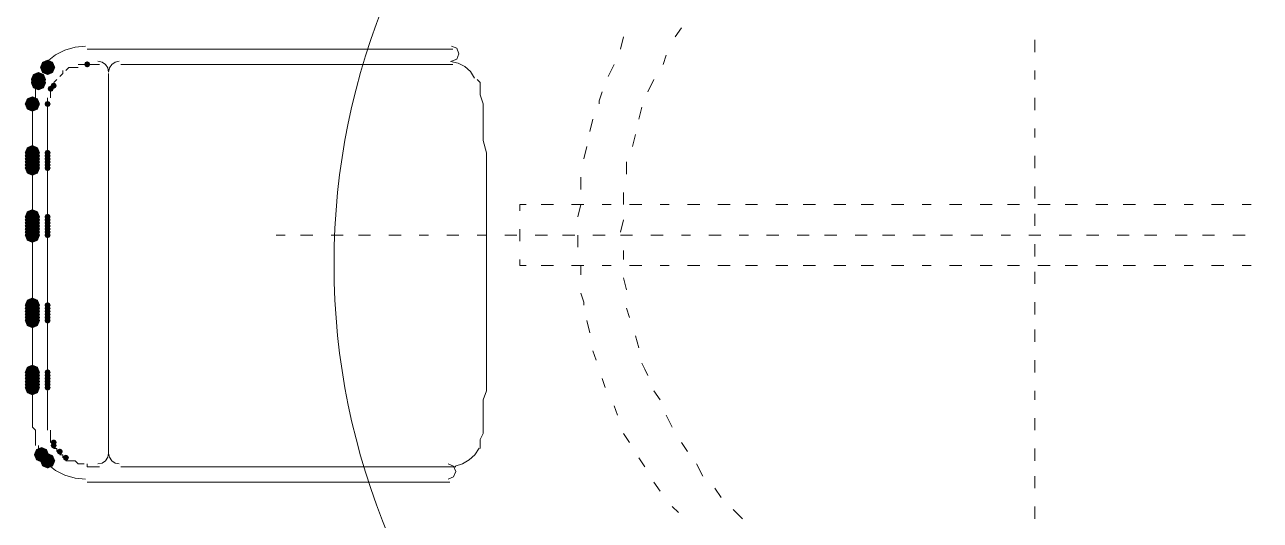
# Model space of a CAD drawing. Extents: x 185064 to 343242, y -369192 to -264966.
# Drawn here: x 195360 to 196641, y -305995 to -305481 of the extents above; entities that cross this region are included whole.
import ezdxf

# ---------------------------------------------------------------- set-up
doc = ezdxf.new("R2010")
doc.units = 0

# ---------------------------------------------------------------- blocks, each defined once
blk = doc.blocks.new('aertaser')
h = blk.add_hatch(color=3)
h.dxf.hatch_style = 2
h.paths.add_polyline_path([(192704.8, -305635), (192702.4, -305640.6), (192696.9, -305642.9), (192691.3, -305640.6), (192689, -305635), (192691.3, -305629.4), (192696.9, -305627.1), (192702.4, -305629.4)])
h = blk.add_hatch(color=3)
h.dxf.hatch_style = 2
h.paths.add_polyline_path([(192741.1, -305631.9), (192740.1, -305634.1), (192737.9, -305635), (192735.7, -305634.1), (192734.8, -305631.9), (192735.7, -305629.6), (192737.9, -305628.7), (192740.1, -305629.6)])
h = blk.add_hatch(color=3)
h.dxf.hatch_style = 2
h.paths.add_polyline_path([(192695.3, -305647.6), (192693, -305653.2), (192687.4, -305655.5), (192681.8, -305653.2), (192679.5, -305647.6), (192681.8, -305642.1), (192687.4, -305639.8), (192693, -305642.1)])
h = blk.add_hatch(color=3)
h.dxf.hatch_style = 2
h.paths.add_polyline_path([(192695.3, -305650.8), (192693, -305656.4), (192687.4, -305658.7), (192681.8, -305656.4), (192679.5, -305650.8), (192681.8, -305645.2), (192687.4, -305642.9), (192693, -305645.2)])
h = blk.add_hatch(color=3)
h.dxf.hatch_style = 2
h.paths.add_polyline_path([(192703.2, -305657.1), (192702.3, -305659.4), (192700, -305660.3), (192697.8, -305659.4), (192696.9, -305657.1), (192697.8, -305654.9), (192700, -305654), (192702.3, -305654.9)])
h = blk.add_hatch(color=3)
h.dxf.hatch_style = 2
h.paths.add_polyline_path([(192706.3, -305654), (192705.4, -305656.2), (192703.2, -305657.1), (192701, -305656.2), (192700, -305654), (192701, -305651.7), (192703.2, -305650.8), (192705.4, -305651.7)])
h = blk.add_hatch(color=3)
h.dxf.hatch_style = 2
h.paths.add_polyline_path([(192689, -305672.9), (192686.7, -305678.5), (192681.1, -305680.8), (192675.5, -305678.5), (192673.2, -305672.9), (192675.5, -305667.3), (192681.1, -305665), (192686.7, -305667.3)])
h = blk.add_hatch(color=3)
h.dxf.hatch_style = 2
h.paths.add_polyline_path([(192700, -305672.9), (192699.1, -305675.1), (192696.9, -305676.1), (192694.6, -305675.1), (192693.7, -305672.9), (192694.6, -305670.7), (192696.9, -305669.8), (192699.1, -305670.7)])
h = blk.add_hatch(color=3)
h.dxf.hatch_style = 2
h.paths.add_polyline_path([(192689, -305723.4), (192686.7, -305729), (192681.1, -305731.3), (192675.5, -305729), (192673.2, -305723.4), (192675.5, -305717.9), (192681.1, -305715.5), (192686.7, -305717.9)])
h = blk.add_hatch(color=3)
h.dxf.hatch_style = 2
h.paths.add_polyline_path([(192689, -305726.6), (192686.7, -305732.2), (192681.1, -305734.5), (192675.5, -305732.2), (192673.2, -305726.6), (192675.5, -305721), (192681.1, -305718.7), (192686.7, -305721)])
h = blk.add_hatch(color=3)
h.dxf.hatch_style = 2
h.paths.add_polyline_path([(192689, -305729.8), (192686.7, -305735.3), (192681.1, -305737.6), (192675.5, -305735.3), (192673.2, -305729.8), (192675.5, -305724.2), (192681.1, -305721.9), (192686.7, -305724.2)])
h = blk.add_hatch(color=3)
h.dxf.hatch_style = 2
h.paths.add_polyline_path([(192689, -305732.9), (192686.7, -305738.5), (192681.1, -305740.8), (192675.5, -305738.5), (192673.2, -305732.9), (192675.5, -305727.3), (192681.1, -305725), (192686.7, -305727.3)])
h = blk.add_hatch(color=3)
h.dxf.hatch_style = 2
h.paths.add_polyline_path([(192700, -305723.4), (192699.1, -305725.7), (192696.9, -305726.6), (192694.6, -305725.7), (192693.7, -305723.4), (192694.6, -305721.2), (192696.9, -305720.3), (192699.1, -305721.2)])
h = blk.add_hatch(color=3)
h.dxf.hatch_style = 2
h.paths.add_polyline_path([(192700, -305726.6), (192699.1, -305728.8), (192696.9, -305729.8), (192694.6, -305728.8), (192693.7, -305726.6), (192694.6, -305724.4), (192696.9, -305723.4), (192699.1, -305724.4)])
h = blk.add_hatch(color=3)
h.dxf.hatch_style = 2
h.paths.add_polyline_path([(192689, -305736.1), (192686.7, -305741.6), (192681.1, -305744), (192675.5, -305741.6), (192673.2, -305736.1), (192675.5, -305730.5), (192681.1, -305728.2), (192686.7, -305730.5)])
h = blk.add_hatch(color=3)
h.dxf.hatch_style = 2
h.paths.add_polyline_path([(192689, -305739.2), (192686.7, -305744.8), (192681.1, -305747.1), (192675.5, -305744.8), (192673.2, -305739.2), (192675.5, -305733.7), (192681.1, -305731.3), (192686.7, -305733.7)])
h = blk.add_hatch(color=3)
h.dxf.hatch_style = 2
h.paths.add_polyline_path([(192700, -305729.8), (192699.1, -305732), (192696.9, -305732.9), (192694.6, -305732), (192693.7, -305729.8), (192694.6, -305727.5), (192696.9, -305726.6), (192699.1, -305727.5)])
h = blk.add_hatch(color=3)
h.dxf.hatch_style = 2
h.paths.add_polyline_path([(192700, -305732.9), (192699.1, -305735.1), (192696.9, -305736.1), (192694.6, -305735.1), (192693.7, -305732.9), (192694.6, -305730.7), (192696.9, -305729.8), (192699.1, -305730.7)])
h = blk.add_hatch(color=3)
h.dxf.hatch_style = 2
h.paths.add_polyline_path([(192700, -305736.1), (192699.1, -305738.3), (192696.9, -305739.2), (192694.6, -305738.3), (192693.7, -305736.1), (192694.6, -305733.8), (192696.9, -305732.9), (192699.1, -305733.8)])
h = blk.add_hatch(color=3)
h.dxf.hatch_style = 2
h.paths.add_polyline_path([(192700, -305739.2), (192699.1, -305741.5), (192696.9, -305742.4), (192694.6, -305741.5), (192693.7, -305739.2), (192694.6, -305737), (192696.9, -305736.1), (192699.1, -305737)])
h = blk.add_hatch(color=3)
h.dxf.hatch_style = 2
h.paths.add_polyline_path([(192689, -305789.8), (192686.7, -305795.3), (192681.1, -305797.6), (192675.5, -305795.3), (192673.2, -305789.8), (192675.5, -305784.2), (192681.1, -305781.9), (192686.7, -305784.2)])
h = blk.add_hatch(color=3)
h.dxf.hatch_style = 2
h.paths.add_polyline_path([(192689, -305792.9), (192686.7, -305798.5), (192681.1, -305800.8), (192675.5, -305798.5), (192673.2, -305792.9), (192675.5, -305787.3), (192681.1, -305785), (192686.7, -305787.3)])
h = blk.add_hatch(color=3)
h.dxf.hatch_style = 2
h.paths.add_polyline_path([(192689, -305796.1), (192686.7, -305801.6), (192681.1, -305804), (192675.5, -305801.6), (192673.2, -305796.1), (192675.5, -305790.5), (192681.1, -305788.2), (192686.7, -305790.5)])
h = blk.add_hatch(color=3)
h.dxf.hatch_style = 2
h.paths.add_polyline_path([(192700, -305789.8), (192699.1, -305792), (192696.9, -305792.9), (192694.6, -305792), (192693.7, -305789.8), (192694.6, -305787.5), (192696.9, -305786.6), (192699.1, -305787.5)])
h = blk.add_hatch(color=3)
h.dxf.hatch_style = 2
h.paths.add_polyline_path([(192689, -305799.2), (192686.7, -305804.8), (192681.1, -305807.1), (192675.5, -305804.8), (192673.2, -305799.2), (192675.5, -305793.7), (192681.1, -305791.3), (192686.7, -305793.7)])
h = blk.add_hatch(color=3)
h.dxf.hatch_style = 2
h.paths.add_polyline_path([(192689, -305802.4), (192686.7, -305808), (192681.1, -305810.3), (192675.5, -305808), (192673.2, -305802.4), (192675.5, -305796.8), (192681.1, -305794.5), (192686.7, -305796.8)])
h = blk.add_hatch(color=3)
h.dxf.hatch_style = 2
h.paths.add_polyline_path([(192689, -305805.5), (192686.7, -305811.1), (192681.1, -305813.4), (192675.5, -305811.1), (192673.2, -305805.5), (192675.5, -305800), (192681.1, -305797.6), (192686.7, -305800)])
h = blk.add_hatch(color=3)
h.dxf.hatch_style = 2
h.paths.add_polyline_path([(192689, -305808.7), (192686.7, -305814.3), (192681.1, -305816.6), (192675.5, -305814.3), (192673.2, -305808.7), (192675.5, -305803.1), (192681.1, -305800.8), (192686.7, -305803.1)])
h = blk.add_hatch(color=3)
h.dxf.hatch_style = 2
h.paths.add_polyline_path([(192700, -305792.9), (192699.1, -305795.1), (192696.9, -305796.1), (192694.6, -305795.1), (192693.7, -305792.9), (192694.6, -305790.7), (192696.9, -305789.8), (192699.1, -305790.7)])
h = blk.add_hatch(color=3)
h.dxf.hatch_style = 2
h.paths.add_polyline_path([(192700, -305796.1), (192699.1, -305798.3), (192696.9, -305799.2), (192694.6, -305798.3), (192693.7, -305796.1), (192694.6, -305793.8), (192696.9, -305792.9), (192699.1, -305793.8)])
h = blk.add_hatch(color=3)
h.dxf.hatch_style = 2
h.paths.add_polyline_path([(192700, -305799.2), (192699.1, -305801.5), (192696.9, -305802.4), (192694.6, -305801.5), (192693.7, -305799.2), (192694.6, -305797), (192696.9, -305796.1), (192699.1, -305797)])
h = blk.add_hatch(color=3)
h.dxf.hatch_style = 2
h.paths.add_polyline_path([(192700, -305802.4), (192699.1, -305804.6), (192696.9, -305805.5), (192694.6, -305804.6), (192693.7, -305802.4), (192694.6, -305800.2), (192696.9, -305799.2), (192699.1, -305800.2)])
h = blk.add_hatch(color=3)
h.dxf.hatch_style = 2
h.paths.add_polyline_path([(192700, -305805.5), (192699.1, -305807.8), (192696.9, -305808.7), (192694.6, -305807.8), (192693.7, -305805.5), (192694.6, -305803.3), (192696.9, -305802.4), (192699.1, -305803.3)])
h = blk.add_hatch(color=3)
h.dxf.hatch_style = 2
h.paths.add_polyline_path([(192700, -305808.7), (192699.1, -305810.9), (192696.9, -305811.9), (192694.6, -305810.9), (192693.7, -305808.7), (192694.6, -305806.5), (192696.9, -305805.5), (192699.1, -305806.5)])
h = blk.add_hatch(color=3)
h.dxf.hatch_style = 2
h.paths.add_polyline_path([(192689, -305881.3), (192686.7, -305886.9), (192681.1, -305889.2), (192675.5, -305886.9), (192673.2, -305881.3), (192675.5, -305875.8), (192681.1, -305873.4), (192686.7, -305875.8)])
h = blk.add_hatch(color=3)
h.dxf.hatch_style = 2
h.paths.add_polyline_path([(192689, -305884.5), (192686.7, -305890.1), (192681.1, -305892.4), (192675.5, -305890.1), (192673.2, -305884.5), (192675.5, -305878.9), (192681.1, -305876.6), (192686.7, -305878.9)])
h = blk.add_hatch(color=3)
h.dxf.hatch_style = 2
h.paths.add_polyline_path([(192700, -305881.3), (192699.1, -305883.6), (192696.9, -305884.5), (192694.6, -305883.6), (192693.7, -305881.3), (192694.6, -305879.1), (192696.9, -305878.2), (192699.1, -305879.1)])
h = blk.add_hatch(color=3)
h.dxf.hatch_style = 2
h.paths.add_polyline_path([(192689, -305887.6), (192686.7, -305893.2), (192681.1, -305895.5), (192675.5, -305893.2), (192673.2, -305887.6), (192675.5, -305882.1), (192681.1, -305879.8), (192686.7, -305882.1)])
h = blk.add_hatch(color=3)
h.dxf.hatch_style = 2
h.paths.add_polyline_path([(192689, -305890.8), (192686.7, -305896.4), (192681.1, -305898.7), (192675.5, -305896.4), (192673.2, -305890.8), (192675.5, -305885.2), (192681.1, -305882.9), (192686.7, -305885.2)])
h = blk.add_hatch(color=3)
h.dxf.hatch_style = 2
h.paths.add_polyline_path([(192689, -305894), (192686.7, -305899.5), (192681.1, -305901.9), (192675.5, -305899.5), (192673.2, -305894), (192675.5, -305888.4), (192681.1, -305886.1), (192686.7, -305888.4)])
h = blk.add_hatch(color=3)
h.dxf.hatch_style = 2
h.paths.add_polyline_path([(192689, -305897.1), (192686.7, -305902.7), (192681.1, -305905), (192675.5, -305902.7), (192673.2, -305897.1), (192675.5, -305891.5), (192681.1, -305889.2), (192686.7, -305891.5)])
h = blk.add_hatch(color=3)
h.dxf.hatch_style = 2
h.paths.add_polyline_path([(192700, -305884.5), (192699.1, -305886.7), (192696.9, -305887.6), (192694.6, -305886.7), (192693.7, -305884.5), (192694.6, -305882.3), (192696.9, -305881.3), (192699.1, -305882.3)])
h = blk.add_hatch(color=3)
h.dxf.hatch_style = 2
h.paths.add_polyline_path([(192700, -305887.6), (192699.1, -305889.9), (192696.9, -305890.8), (192694.6, -305889.9), (192693.7, -305887.6), (192694.6, -305885.4), (192696.9, -305884.5), (192699.1, -305885.4)])
h = blk.add_hatch(color=3)
h.dxf.hatch_style = 2
h.paths.add_polyline_path([(192700, -305890.8), (192699.1, -305893), (192696.9, -305894), (192694.6, -305893), (192693.7, -305890.8), (192694.6, -305888.6), (192696.9, -305887.6), (192699.1, -305888.6)])
h = blk.add_hatch(color=3)
h.dxf.hatch_style = 2
h.paths.add_polyline_path([(192700, -305894), (192699.1, -305896.2), (192696.9, -305897.1), (192694.6, -305896.2), (192693.7, -305894), (192694.6, -305891.7), (192696.9, -305890.8), (192699.1, -305891.7)])
h = blk.add_hatch(color=3)
h.dxf.hatch_style = 2
h.paths.add_polyline_path([(192700, -305897.1), (192699.1, -305899.4), (192696.9, -305900.3), (192694.6, -305899.4), (192693.7, -305897.1), (192694.6, -305894.9), (192696.9, -305894), (192699.1, -305894.9)])
h = blk.add_hatch(color=3)
h.dxf.hatch_style = 2
h.paths.add_polyline_path([(192689, -305950.8), (192686.7, -305956.4), (192681.1, -305958.7), (192675.5, -305956.4), (192673.2, -305950.8), (192675.5, -305945.2), (192681.1, -305942.9), (192686.7, -305945.2)])
h = blk.add_hatch(color=3)
h.dxf.hatch_style = 2
h.paths.add_polyline_path([(192689, -305954), (192686.7, -305959.5), (192681.1, -305961.9), (192675.5, -305959.5), (192673.2, -305954), (192675.5, -305948.4), (192681.1, -305946.1), (192686.7, -305948.4)])
h = blk.add_hatch(color=3)
h.dxf.hatch_style = 2
h.paths.add_polyline_path([(192689, -305957.1), (192686.7, -305962.7), (192681.1, -305965), (192675.5, -305962.7), (192673.2, -305957.1), (192675.5, -305951.5), (192681.1, -305949.2), (192686.7, -305951.5)])
h = blk.add_hatch(color=3)
h.dxf.hatch_style = 2
h.paths.add_polyline_path([(192689, -305960.3), (192686.7, -305965.9), (192681.1, -305968.2), (192675.5, -305965.9), (192673.2, -305960.3), (192675.5, -305954.7), (192681.1, -305952.4), (192686.7, -305954.7)])
h = blk.add_hatch(color=3)
h.dxf.hatch_style = 2
h.paths.add_polyline_path([(192689, -305963.4), (192686.7, -305969), (192681.1, -305971.3), (192675.5, -305969), (192673.2, -305963.4), (192675.5, -305957.9), (192681.1, -305955.5), (192686.7, -305957.9)])
h = blk.add_hatch(color=3)
h.dxf.hatch_style = 2
h.paths.add_polyline_path([(192700, -305950.8), (192699.1, -305953), (192696.9, -305954), (192694.6, -305953), (192693.7, -305950.8), (192694.6, -305948.6), (192696.9, -305947.6), (192699.1, -305948.6)])
h = blk.add_hatch(color=3)
h.dxf.hatch_style = 2
h.paths.add_polyline_path([(192700, -305954), (192699.1, -305956.2), (192696.9, -305957.1), (192694.6, -305956.2), (192693.7, -305954), (192694.6, -305951.7), (192696.9, -305950.8), (192699.1, -305951.7)])
h = blk.add_hatch(color=3)
h.dxf.hatch_style = 2
h.paths.add_polyline_path([(192700, -305957.1), (192699.1, -305959.4), (192696.9, -305960.3), (192694.6, -305959.4), (192693.7, -305957.1), (192694.6, -305954.9), (192696.9, -305954), (192699.1, -305954.9)])
h = blk.add_hatch(color=3)
h.dxf.hatch_style = 2
h.paths.add_polyline_path([(192689, -305966.6), (192686.7, -305972.2), (192681.1, -305974.5), (192675.5, -305972.2), (192673.2, -305966.6), (192675.5, -305961), (192681.1, -305958.7), (192686.7, -305961)])
h = blk.add_hatch(color=3)
h.dxf.hatch_style = 2
h.paths.add_polyline_path([(192700, -305960.3), (192699.1, -305962.5), (192696.9, -305963.4), (192694.6, -305962.5), (192693.7, -305960.3), (192694.6, -305958.1), (192696.9, -305957.1), (192699.1, -305958.1)])
h = blk.add_hatch(color=3)
h.dxf.hatch_style = 2
h.paths.add_polyline_path([(192700, -305963.4), (192699.1, -305965.7), (192696.9, -305966.6), (192694.6, -305965.7), (192693.7, -305963.4), (192694.6, -305961.2), (192696.9, -305960.3), (192699.1, -305961.2)])
h = blk.add_hatch(color=3)
h.dxf.hatch_style = 2
h.paths.add_polyline_path([(192700, -305966.6), (192699.1, -305968.8), (192696.9, -305969.8), (192694.6, -305968.8), (192693.7, -305966.6), (192694.6, -305964.4), (192696.9, -305963.4), (192699.1, -305964.4)])
h = blk.add_hatch(color=3)
h.dxf.hatch_style = 2
h.paths.add_polyline_path([(192698.4, -306036.1), (192696.1, -306041.6), (192690.6, -306044), (192685, -306041.6), (192682.7, -306036.1), (192685, -306030.5), (192690.6, -306028.2), (192696.1, -306030.5)])
h = blk.add_hatch(color=3)
h.dxf.hatch_style = 2
h.paths.add_polyline_path([(192706.3, -306023.4), (192705.4, -306025.7), (192703.2, -306026.6), (192701, -306025.7), (192700, -306023.4), (192701, -306021.2), (192703.2, -306020.3), (192705.4, -306021.2)])
h = blk.add_hatch(color=3)
h.dxf.hatch_style = 2
h.paths.add_polyline_path([(192706.3, -306026.6), (192705.4, -306028.8), (192703.2, -306029.8), (192701, -306028.8), (192700, -306026.6), (192701, -306024.4), (192703.2, -306023.4), (192705.4, -306024.4)])
h = blk.add_hatch(color=3)
h.dxf.hatch_style = 2
h.paths.add_polyline_path([(192712.7, -306032.9), (192711.7, -306035.1), (192709.5, -306036.1), (192707.3, -306035.1), (192706.3, -306032.9), (192707.3, -306030.7), (192709.5, -306029.8), (192711.7, -306030.7)])
h = blk.add_hatch(color=3)
h.dxf.hatch_style = 2
h.paths.add_polyline_path([(192704.8, -306042.4), (192702.4, -306048), (192696.9, -306050.3), (192691.3, -306048), (192689, -306042.4), (192691.3, -306036.8), (192696.9, -306034.5), (192702.4, -306036.8)])
h = blk.add_hatch(color=3)
h.dxf.hatch_style = 2
h.paths.add_polyline_path([(192719, -306039.2), (192718, -306041.5), (192715.8, -306042.4), (192713.6, -306041.5), (192712.7, -306039.2), (192713.6, -306037), (192715.8, -306036.1), (192718, -306037)])
at = {"color": 3, "lineweight": 0}
for points in [[(193353.7, -305594), (193347.4, -305603.4)], [(193293.7, -305603.4), (193290.6, -305616.1)], [(193720, -305606.6), (193720, -305619.2)], [(192736.3, -305612.9), (192725.3, -305614), (192714.8, -305617), (192705.1, -305622), (192696.3, -305628.8)], [(192737.9, -305616.1), (193116.9, -305616.1)], [(193115.3, -305628.7), (193120.9, -305626.4), (193123.2, -305620.8), (193120.9, -305615.2), (193115.3, -305612.9)], [(193337.9, -305622.4), (193334.8, -305631.9)], [(192696.9, -305631.9), (192700, -305631.9)], [(192715.8, -305638.2), (192719, -305635), (192722.1, -305635), (192725.3, -305635), (192728.4, -305635)], [(192728.4, -305631.9), (192731.6, -305631.9), (192734.8, -305631.9)], [(192737.9, -305631.9), (192750.6, -305631.9)], [(192760, -305639.8), (192759.2, -305635.5), (192756.8, -305631.9), (192753.3, -305629.6), (192749, -305628.7)], [(192771.1, -305628.7), (192766.8, -305629.6), (192763.3, -305631.9), (192760.9, -305635.5), (192760, -305639.8)], [(192772.7, -305631.9), (193116.9, -305631.9)], [(193139.3, -305646.1), (193135.1, -305639.3), (193129.3, -305634.1), (193122.3, -305630.5), (193114.5, -305628.8)], [(193284.2, -305631.9), (193277.9, -305644.5)], [(192687.4, -305644.5), (192690.6, -305644.5), (192690.6, -305641.3)], [(192693.7, -305641.3), (192693.7, -305638.2)], [(192703.2, -305650.8), (192706.3, -305647.6)], [(192709.5, -305644.5), (192712.7, -305641.3), (192712.7, -305638.2)], [(192760, -305641.3), (192760, -305840.3)], [(193142.1, -305647.6), (193145.3, -305650.8), (193145.3, -305654), (193145.3, -305657.1), (193145.3, -305663.4), (193148.4, -305672.9), (193148.4, -305679.2), (193148.4, -305688.7), (193148.4, -305698.2), (193148.4, -305710.8), (193151.6, -305723.4), (193151.6, -305736.1), (193151.6, -305748.7), (193151.6, -305764.5), (193151.6, -305777.1), (193151.6, -305792.9), (193151.6, -305808.7), (193151.6, -305824.5), (193151.6, -305840.3), (193151.6, -305856.1), (193151.6, -305871.9), (193151.6, -305887.6), (193151.6, -305900.3), (193151.6, -305916.1), (193151.6, -305928.7), (193151.6, -305944.5), (193151.6, -305957.1), (193151.6, -305969.8), (193148.4, -305979.2), (193148.4, -305988.7), (193148.4, -305998.2), (193148.4, -306007.6), (193148.4, -306014), (193145.3, -306020.3), (193145.3, -306023.4), (193145.3, -306026.6), (193145.3, -306029.8)], [(193325.3, -305647.6), (193319, -305660.3)], [(193720, -305638.2), (193720, -305647.6)], [(192681.1, -305672.9), (192681.1, -305669.8), (192684.2, -305666.6), (192684.2, -305663.4), (192684.2, -305660.3), (192684.2, -305657.1), (192684.2, -305654), (192684.2, -305650.8)], [(192700, -305666.6), (192700, -305663.4), (192700, -305660.3)], [(193271.6, -305660.3), (193268.4, -305669.8), (193268.4, -305672.9)], [(192696.9, -305672.9), (192696.9, -305669.8), (192696.9, -305666.6)], [(193720, -305666.6), (193720, -305679.2)], [(192681.1, -305676.1), (192681.1, -305679.2), (192681.1, -305682.4), (192681.1, -305685.5), (192681.1, -305688.7), (192681.1, -305691.9), (192681.1, -305695), (192681.1, -305698.2), (192681.1, -305701.3), (192681.1, -305704.5), (192681.1, -305707.6), (192681.1, -305710.8), (192681.1, -305714), (192681.1, -305717.1), (192681.1, -305720.3)], [(192696.9, -305676.1), (192696.9, -305679.2), (192696.9, -305682.4), (192696.9, -305685.5), (192696.9, -305688.7), (192696.9, -305691.9), (192696.9, -305695), (192696.9, -305698.2), (192696.9, -305701.3), (192696.9, -305704.5), (192696.9, -305707.6), (192696.9, -305710.8), (192696.9, -305714), (192696.9, -305717.1), (192696.9, -305720.3)], [(193312.7, -305676.1), (193309.5, -305688.7)], [(193262.1, -305688.7), (193259, -305701.3)], [(193720, -305698.2), (193720, -305707.6)], [(193306.3, -305704.5), (193303.2, -305717.1)], [(193255.8, -305717.1), (193252.7, -305729.8)], [(193296.9, -305732.9), (193296.9, -305739.2), (193296.9, -305745.5)], [(193720, -305726.6), (193720, -305739.2)], [(192681.1, -305742.4), (192681.1, -305745.5), (192681.1, -305748.7), (192681.1, -305751.9), (192681.1, -305755), (192681.1, -305758.2), (192681.1, -305761.3), (192681.1, -305764.5), (192681.1, -305767.6), (192681.1, -305770.8), (192681.1, -305774), (192681.1, -305777.1), (192681.1, -305780.3), (192681.1, -305783.4), (192681.1, -305786.6)], [(192696.9, -305742.4), (192696.9, -305745.5), (192696.9, -305748.7), (192696.9, -305751.9), (192696.9, -305755), (192696.9, -305758.2), (192696.9, -305761.3), (192696.9, -305764.5), (192696.9, -305767.6), (192696.9, -305770.8), (192696.9, -305774), (192696.9, -305777.1), (192696.9, -305780.3), (192696.9, -305783.4), (192696.9, -305786.6)], [(193249.5, -305748.7), (193249.5, -305761.3)], [(193720, -305758.2), (193720, -305770.8)], [(193293.7, -305764.5), (193293.7, -305777.1)], [(193192.7, -305777.1), (193186.3, -305777.1), (193186.3, -305783.4)], [(193221.1, -305777.1), (193208.4, -305777.1)], [(193252.7, -305777.1), (193240, -305777.1)], [(193249.5, -305777.1), (193246.3, -305789.8)], [(193281.1, -305777.1), (193271.6, -305777.1)], [(193312.7, -305777.1), (193300, -305777.1)], [(193341.1, -305777.1), (193331.6, -305777.1)], [(193372.7, -305777.1), (193360, -305777.1)], [(193404.2, -305777.1), (193391.6, -305777.1)], [(193432.7, -305777.1), (193420, -305777.1)], [(193464.2, -305777.1), (193451.6, -305777.1)], [(193492.7, -305777.1), (193480, -305777.1)], [(193524.2, -305777.1), (193511.6, -305777.1)], [(193552.7, -305777.1), (193540, -305777.1)], [(193584.2, -305777.1), (193571.6, -305777.1)], [(193612.7, -305777.1), (193603.2, -305777.1)], [(193644.2, -305777.1), (193631.6, -305777.1)], [(193675.8, -305777.1), (193663.2, -305777.1)], [(193704.2, -305777.1), (193691.6, -305777.1)], [(193720, -305786.6), (193720, -305799.2)], [(193735.8, -305777.1), (193723.2, -305777.1)], [(193764.2, -305777.1), (193751.6, -305777.1)], [(193795.8, -305777.1), (193783.2, -305777.1)], [(193824.2, -305777.1), (193811.6, -305777.1)], [(193855.8, -305777.1), (193843.2, -305777.1)], [(193884.2, -305777.1), (193874.8, -305777.1)], [(193915.8, -305777.1), (193903.2, -305777.1)], [(193944.2, -305777.1), (193934.8, -305777.1)], [(193186.3, -305802.4), (193186.3, -305815)], [(193293.7, -305792.9), (193290.6, -305805.5)], [(192681.1, -305811.9), (192681.1, -305815), (192681.1, -305818.2), (192681.1, -305821.3), (192681.1, -305824.5), (192681.1, -305827.6), (192681.1, -305830.8), (192681.1, -305834), (192681.1, -305837.1), (192681.1, -305840.3)], [(192696.9, -305811.9), (192696.9, -305815), (192696.9, -305818.2), (192696.9, -305821.3), (192696.9, -305824.5), (192696.9, -305827.6), (192696.9, -305830.8), (192696.9, -305834), (192696.9, -305837.1), (192696.9, -305840.3)], [(192943.2, -305808.7), (192933.7, -305808.7)], [(192971.6, -305808.7), (192959, -305808.7)], [(193003.2, -305808.7), (192990.6, -305808.7)], [(193031.6, -305808.7), (193019, -305808.7)], [(193063.2, -305808.7), (193050.6, -305808.7)], [(193091.6, -305808.7), (193082.1, -305808.7)], [(193123.2, -305808.7), (193110.6, -305808.7)], [(193151.6, -305808.7), (193142.1, -305808.7)], [(193183.2, -305808.7), (193170.6, -305808.7)], [(193214.8, -305808.7), (193202.1, -305808.7)], [(193243.2, -305808.7), (193230.6, -305808.7)], [(193246.3, -305808.7), (193246.3, -305821.3)], [(193274.8, -305808.7), (193262.1, -305808.7)], [(193303.2, -305808.7), (193290.6, -305808.7)], [(193334.8, -305808.7), (193322.1, -305808.7)], [(193363.2, -305808.7), (193353.7, -305808.7)], [(193394.8, -305808.7), (193382.1, -305808.7)], [(193423.2, -305808.7), (193413.7, -305808.7)], [(193454.8, -305808.7), (193442.1, -305808.7)], [(193486.3, -305808.7), (193473.7, -305808.7)], [(193514.8, -305808.7), (193502.1, -305808.7)], [(193546.3, -305808.7), (193533.7, -305808.7)], [(193574.8, -305808.7), (193562.1, -305808.7)], [(193606.3, -305808.7), (193593.7, -305808.7)], [(193634.8, -305808.7), (193622.1, -305808.7)], [(193666.3, -305808.7), (193653.7, -305808.7)], [(193694.8, -305808.7), (193685.3, -305808.7)], [(193726.3, -305808.7), (193713.7, -305808.7)], [(193757.9, -305808.7), (193745.3, -305808.7)], [(193786.3, -305808.7), (193773.7, -305808.7)], [(193817.9, -305808.7), (193805.3, -305808.7)], [(193846.3, -305808.7), (193833.7, -305808.7)], [(193877.9, -305808.7), (193865.3, -305808.7)], [(193906.3, -305808.7), (193893.7, -305808.7)], [(193937.9, -305808.7), (193925.3, -305808.7)], [(193293.7, -305824.5), (193293.7, -305834)], [(193720, -305818.2), (193720, -305830.8)], [(192681.1, -305878.2), (192681.1, -305875), (192681.1, -305871.9), (192681.1, -305868.7), (192681.1, -305865.5), (192681.1, -305862.4), (192681.1, -305859.2), (192681.1, -305856.1), (192681.1, -305852.9), (192681.1, -305849.8), (192681.1, -305846.6), (192681.1, -305843.4), (192681.1, -305840.3)], [(192696.9, -305878.2), (192696.9, -305875), (192696.9, -305871.9), (192696.9, -305868.7), (192696.9, -305865.5), (192696.9, -305862.4), (192696.9, -305859.2), (192696.9, -305856.1), (192696.9, -305852.9), (192696.9, -305849.8), (192696.9, -305846.6), (192696.9, -305843.4), (192696.9, -305840.3)], [(192760, -306036.1), (192760, -305840.3)], [(193186.3, -305834), (193186.3, -305840.3), (193192.7, -305840.3)], [(193208.4, -305840.3), (193221.1, -305840.3)], [(193240, -305840.3), (193252.7, -305840.3)], [(193249.5, -305840.3), (193249.5, -305849.8)], [(193271.6, -305840.3), (193281.1, -305840.3)], [(193300, -305840.3), (193312.7, -305840.3)], [(193331.6, -305840.3), (193341.1, -305840.3)], [(193360, -305840.3), (193372.7, -305840.3)], [(193391.6, -305840.3), (193404.2, -305840.3)], [(193420, -305840.3), (193432.7, -305840.3)], [(193451.6, -305840.3), (193464.2, -305840.3)], [(193480, -305840.3), (193492.7, -305840.3)], [(193511.6, -305840.3), (193524.2, -305840.3)], [(193540, -305840.3), (193552.7, -305840.3)], [(193571.6, -305840.3), (193584.2, -305840.3)], [(193603.2, -305840.3), (193612.7, -305840.3)], [(193631.6, -305840.3), (193644.2, -305840.3)], [(193663.2, -305840.3), (193675.8, -305840.3)], [(193691.6, -305840.3), (193704.2, -305840.3)], [(193723.2, -305840.3), (193735.8, -305840.3)], [(193751.6, -305840.3), (193764.2, -305840.3)], [(193783.2, -305840.3), (193795.8, -305840.3)], [(193811.6, -305840.3), (193824.2, -305840.3)], [(193843.2, -305840.3), (193855.8, -305840.3)], [(193874.8, -305840.3), (193884.2, -305840.3)], [(193903.2, -305840.3), (193915.8, -305840.3)], [(193934.8, -305840.3), (193944.2, -305840.3)], [(193293.7, -305852.9), (193296.9, -305865.5)], [(193720, -305846.6), (193720, -305859.2)], [(193249.5, -305868.7), (193252.7, -305878.2), (193252.7, -305881.3)], [(193720, -305878.2), (193720, -305890.8)], [(193296.9, -305884.5), (193300, -305894)], [(192681.1, -305947.6), (192681.1, -305944.5), (192681.1, -305941.3), (192681.1, -305938.2), (192681.1, -305935), (192681.1, -305931.9), (192681.1, -305928.7), (192681.1, -305925.5), (192681.1, -305922.4), (192681.1, -305919.2), (192681.1, -305916.1), (192681.1, -305912.9), (192681.1, -305909.8), (192681.1, -305906.6), (192681.1, -305903.4), (192681.1, -305900.3)], [(192696.9, -305947.6), (192696.9, -305944.5), (192696.9, -305941.3), (192696.9, -305938.2), (192696.9, -305935), (192696.9, -305931.9), (192696.9, -305928.7), (192696.9, -305925.5), (192696.9, -305922.4), (192696.9, -305919.2), (192696.9, -305916.1), (192696.9, -305912.9), (192696.9, -305909.8), (192696.9, -305906.6), (192696.9, -305903.4), (192696.9, -305900.3)], [(193255.8, -305897.1), (193259, -305909.8)], [(193306.3, -305912.9), (193309.5, -305925.5)], [(193720, -305906.6), (193720, -305919.2)], [(193262.1, -305928.7), (193265.3, -305938.2)], [(193312.7, -305941.3), (193315.8, -305947.6), (193319, -305954)], [(193720, -305938.2), (193720, -305950.8)], [(193271.6, -305957.1), (193274.8, -305966.6)], [(192681.1, -306004.5), (192681.1, -306001.3), (192681.1, -305998.2), (192681.1, -305995), (192681.1, -305991.9), (192681.1, -305988.7), (192681.1, -305985.5), (192681.1, -305982.4), (192681.1, -305979.2), (192681.1, -305976.1), (192681.1, -305972.9), (192681.1, -305969.8)], [(192696.9, -306004.5), (192696.9, -306001.3), (192696.9, -305998.2), (192696.9, -305995), (192696.9, -305991.9), (192696.9, -305988.7), (192696.9, -305985.5), (192696.9, -305982.4), (192696.9, -305979.2), (192696.9, -305976.1), (192696.9, -305972.9), (192696.9, -305969.8)], [(193325.3, -305969.8), (193331.6, -305979.2)], [(193720, -305969.8), (193720, -305979.2)], [(193284.2, -305985.5), (193287.4, -305995)], [(192684.2, -306026.6), (192684.2, -306023.4), (192684.2, -306020.3), (192684.2, -306017.1), (192684.2, -306014), (192684.2, -306010.8), (192681.1, -306007.6), (192681.1, -306004.5)], [(192696.9, -306010.8), (192696.9, -306007.6), (192696.9, -306004.5)], [(193337.9, -305995), (193344.2, -306007.6)], [(193720, -305998.2), (193720, -306010.8)], [(192700, -306023.4), (192700, -306020.3), (192700, -306017.1), (192700, -306014), (192700, -306010.8)], [(193293.7, -306014), (193300, -306023.4)], [(192687.4, -306029.8), (192687.4, -306026.6)], [(192690.6, -306032.9), (192687.4, -306032.9)], [(192706.3, -306032.9), (192706.3, -306029.8), (192703.2, -306029.8)], [(193119.3, -306048), (193126.9, -306045.5), (193133.8, -306041.5), (193139.6, -306036.1), (193144.2, -306029.4)], [(193353.7, -306023.4), (193360, -306032.9)], [(193720, -306029.8), (193720, -306042.4)], [(192693.7, -306042.4), (192693.7, -306039.2), (192693.7, -306036.1)], [(192696.3, -306045.5), (192705.1, -306052.3), (192714.8, -306057.2), (192725.3, -306060.3), (192736.3, -306061.3)], [(192700, -306045.5), (192696.9, -306045.5)], [(192712.7, -306039.2), (192712.7, -306036.1), (192709.5, -306036.1)], [(192734.8, -306045.5), (192731.6, -306045.5), (192728.4, -306045.5), (192725.3, -306042.4), (192722.1, -306042.4), (192719, -306042.4), (192715.8, -306042.4)], [(192737.9, -306048.7), (192737.9, -306045.5)], [(192749, -306045.5), (192753.3, -306044.7), (192756.8, -306042.3), (192759.2, -306038.8), (192760, -306034.5)], [(192760, -306034.5), (192760.9, -306038.7), (192763.3, -306042.3), (192766.9, -306044.7), (192771.2, -306045.5)], [(193112.1, -306061.3), (193117.7, -306059), (193120, -306053.4), (193117.7, -306047.9), (193112.1, -306045.5)], [(193309.5, -306039.2), (193315.8, -306048.7)], [(193369.5, -306045.5), (193375.8, -306058.2)], [(192737.9, -306048.7), (192750.6, -306048.7)], [(192737.9, -306048.7), (192750.6, -306048.7)], [(192772.7, -306048.7), (193120, -306048.7)], [(193720, -306058.2), (193720, -306070.8)], [(192737.9, -306064.5), (193113.7, -306064.5)], [(193325.3, -306064.5), (193331.6, -306074)], [(193388.4, -306070.8), (193394.8, -306080.3)], [(193344.2, -306089.8), (193350.6, -306096.1)], [(193407.4, -306092.9), (193416.9, -306102.4)], [(193720, -306089.8), (193720, -306102.4)]]:
    blk.add_lwpolyline(points, dxfattribs=at)
blk.add_circle((193718.4, -305838.7), 724.7, dxfattribs=at)

msp = doc.modelspace()

# ---------------------------------------------------------------- block references
msp.add_blockref('aertaser', (2687.1, 109.4))

doc.saveas('drawing.dxf')
